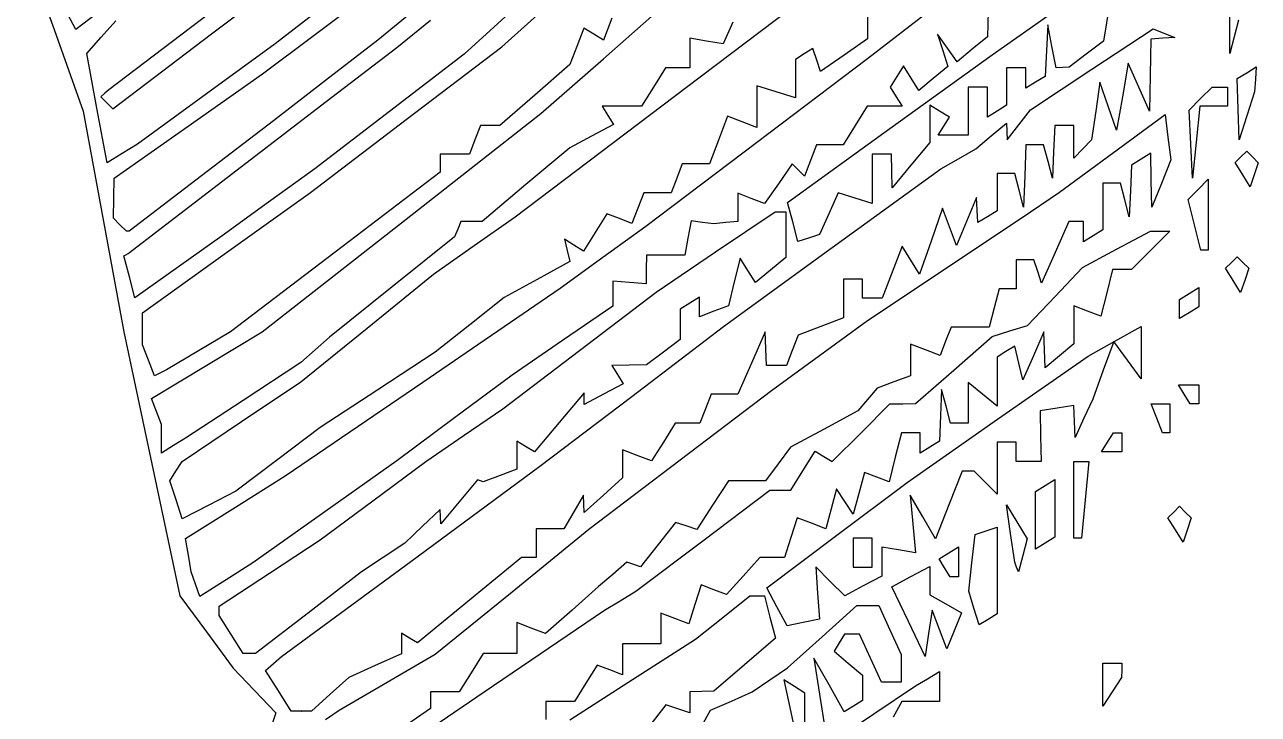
# Model space of a CAD drawing. Extents: x 137 to 489, y 18 to 824.
# Drawn here: x 340.3 to 443.1, y 343.9 to 401.4 of the extents above; entities that cross this region are included whole.
import ezdxf

# ---------------------------------------------------------------- set-up
doc = ezdxf.new("R2010")
doc.units = 0
doc.layers.add('Vrstva_1', color=7, linetype='CONTINUOUS')

msp = doc.modelspace()

# ---------------------------------------------------------------- linework, layer by layer
at = {"layer": 'Vrstva_1', "color": 7}
for p, q in [((340.349272, 407.804995), (342.792709, 401.004992)), ((395.485625, 396.216567), (409.757357, 407.019628)), ((355.927096, 400.649244), (364.160523, 406.885011)), ((360.158712, 397.307254), (372.469833, 406.560387)), ((349.985764, 405.118857), (344.614139, 401.012447)), ((367.396866, 404.613269), (361.219946, 399.813279)), ((373.758633, 403.402139), (369.758636, 400.123361)), ((381.60652, 403.178825), (376.960932, 398.944205)), ((380.09126, 399.567572), (383.841354, 402.939213)), ((388.557354, 398.578649), (393.757342, 403.142173)), ((430.723219, 403.080718), (430.230302, 400.043282)), ((344.614139, 401.012447), (343.720942, 402.68143)), ((355.665373, 402.298413), (347.360513, 395.983559)), ((389.251616, 401.960778), (388.568296, 400.113666)), ((410.557153, 398.596535), (416.026573, 402.804992)), ((410.557294, 402.213515), (410.557294, 401.228929)), ((420.613625, 402.511436), (420.557499, 400.409405)), ((420.957354, 398.887909), (426.086759, 402.503017)), ((440.742954, 399.013398), (440.759962, 402.213402)), ((342.792709, 401.004992), (345.236117, 394.205017)), ((346.732214, 400.376353), (347.938243, 401.739279)), ((371.357575, 399.499654), (374.157581, 401.800167)), ((386.941068, 401.118718), (386.347833, 399.600312)), ((387.754611, 400.615909), (386.941068, 401.118718)), ((399.340148, 401.613506), (398.543187, 399.813506)), ((410.557294, 401.228929), (410.557294, 400.244315)), ((425.575247, 401.413408), (425.466397, 399.260608)), ((425.921953, 399.613408), (425.575247, 401.413408)), ((429.261987, 397.69937), (434.366476, 401.077134)), ((434.366476, 401.077134), (435.261997, 400.70846)), ((441.472819, 401.794724), (441.108765, 400.404076)), ((345.526186, 399.013427), (346.732214, 400.376353)), ((347.693669, 394.413449), (355.927096, 400.649244)), ((361.219946, 399.813279), (355.489483, 395.637902)), ((369.758636, 400.123361), (365.415307, 396.768444)), ((388.568296, 400.113666), (387.754611, 400.615909)), ((397.150441, 400.048498), (395.757694, 400.28349)), ((395.757694, 400.28349), (395.757694, 399.048435)), ((398.543187, 399.813506), (397.150441, 400.048498)), ((410.557294, 400.244315), (408.607398, 398.878554)), ((417.221036, 399.464929), (416.406557, 400.613471)), ((416.406557, 400.613471), (416.834476, 399.271975)), ((420.557499, 400.409405), (419.296507, 399.362882)), ((430.230302, 400.043282), (428.793846, 398.953843)), ((434.157506, 400.213361), (434.106765, 397.21337)), ((435.157483, 400.276573), (434.157506, 400.213361)), ((436.15749, 400.339786), (435.157483, 400.276573)), ((435.261997, 400.70846), (436.15749, 400.339786)), ((441.107008, 400.404076), (440.742954, 399.013398)), ((441.108765, 400.404076), (441.107008, 400.404076)), ((346.368359, 394.45302), (345.526186, 399.013427)), ((368.417594, 397.256627), (371.357575, 399.499654)), ((376.960932, 398.944205), (370.741975, 394.178825)), ((372.123184, 393.49749), (380.09126, 399.567572)), ((386.347833, 399.600312), (385.754598, 398.081906)), ((395.757694, 399.048435), (395.757694, 397.81338)), ((405.288964, 398.971276), (404.557285, 398.519093)), ((406.020643, 399.423487), (405.288964, 398.971276)), ((406.339087, 398.468154), (406.020643, 399.423487)), ((408.607398, 398.878554), (406.657531, 397.512822)), ((412.432923, 392.748151), (420.957354, 398.887909)), ((416.834476, 399.271975), (417.262394, 397.93045)), ((418.035543, 398.316359), (417.221036, 399.464929)), ((419.296507, 399.362882), (418.035543, 398.316359)), ((425.466397, 399.260608), (425.357546, 397.107836)), ((426.26863, 397.813408), (425.921953, 399.613408)), ((428.793846, 398.953843), (427.357361, 397.864432)), ((385.754598, 398.081906), (382.849002, 395.548894)), ((383.357367, 394.015124), (388.557354, 398.578649)), ((393.742573, 397.81338), (392.743361, 396.213364)), ((394.750148, 397.81338), (393.742573, 397.81338)), ((395.757694, 397.81338), (394.750148, 397.81338)), ((401.323975, 391.604995), (410.557153, 398.596535)), ((404.557285, 398.519093), (404.557285, 396.912387)), ((406.657531, 397.512822), (406.339087, 398.468154)), ((413.557483, 397.984309), (413.010283, 397.098879)), ((414.196498, 396.950315), (413.557483, 397.984309)), ((417.262394, 397.93045), (416.048967, 396.923414)), ((422.957565, 397.813408), (422.157543, 397.813408)), ((422.157543, 397.813408), (422.157543, 396.260617)), ((423.757559, 397.813408), (422.957565, 397.813408)), ((423.757559, 396.966189), (423.757559, 397.813408)), ((426.812995, 397.83892), (426.26863, 397.813408)), ((427.357361, 397.864432), (426.812995, 397.83892)), ((432.28766, 398.213376), (431.802425, 395.41337)), ((433.171843, 396.213364), (432.28766, 398.213376)), ((442.157528, 397.413496), (442.957521, 397.907943)), ((442.957521, 397.907943), (442.877868, 396.860712)), ((353.97788, 392.960409), (360.158712, 397.307254)), ((365.415307, 396.768444), (361.071978, 393.413528)), ((365.477613, 395.0136), (368.417594, 397.256627)), ((404.557285, 396.912387), (404.557285, 395.305682)), ((413.010283, 397.098879), (412.463055, 396.213477)), ((414.83554, 395.91635), (414.196498, 396.950315)), ((416.048967, 396.923414), (414.83554, 395.91635)), ((423.757559, 396.11897), (423.757559, 396.966189)), ((424.157499, 394.321578), (429.261987, 397.69937)), ((425.357546, 397.107836), (424.557553, 396.613389)), ((434.106765, 397.21337), (434.056025, 394.21338)), ((441.357534, 396.919077), (442.157528, 397.413496)), ((441.437187, 394.36628), (441.357534, 396.919077)), ((442.877868, 396.860712), (442.798214, 395.813509)), ((347.027187, 395.698422), (346.693861, 395.413285)), ((347.360513, 395.983559), (347.027187, 395.698422)), ((381.213921, 385.413506), (395.485625, 396.216567)), ((392.743361, 396.213364), (391.744148, 394.613376)), ((402.957298, 395.813509), (401.35731, 396.321335)), ((401.35731, 396.321335), (401.35731, 394.581827)), ((404.557285, 395.305682), (402.957298, 395.813509)), ((412.463055, 396.213477), (412.957474, 395.413483)), ((419.757562, 396.213392), (418.95754, 396.213392)), ((418.95754, 396.213392), (418.95754, 394.213408)), ((420.557556, 396.213392), (419.757562, 396.213392)), ((420.557556, 394.966176), (420.557556, 396.213392)), ((422.157543, 396.260617), (422.157543, 394.707827)), ((424.557553, 396.613389), (423.757559, 396.11897)), ((429.931701, 396.613361), (429.583011, 394.21338)), ((430.624432, 394.613376), (429.931701, 396.613361)), ((434.056025, 394.21338), (433.171843, 396.213364)), ((438.317575, 395.253411), (439.277584, 396.21342)), ((439.277584, 396.21342), (439.917591, 396.21342)), ((439.917591, 396.21342), (440.557569, 396.21342)), ((440.557569, 396.21342), (440.557569, 395.413427)), ((442.798214, 395.813509), (442.157357, 393.813496)), ((346.693861, 395.413285), (347.193751, 394.913367)), ((347.193751, 394.913367), (347.693669, 394.413449)), ((355.489483, 395.637902), (349.758992, 391.462526)), ((357.217597, 388.683099), (365.477613, 395.0136)), ((382.849002, 395.548894), (379.943376, 393.015912)), ((412.957474, 395.413483), (413.451921, 394.61349)), ((416.570598, 394.205329), (415.757565, 394.707827)), ((415.757565, 394.707827), (415.757565, 393.149254)), ((420.557556, 393.718989), (420.557556, 394.966176)), ((422.157543, 394.707827), (421.35755, 394.213408)), ((431.802425, 395.41337), (431.317191, 392.613364)), ((437.357594, 394.29343), (438.317575, 395.253411)), ((440.557569, 395.413427), (440.557569, 394.613433)), ((345.236117, 394.205017), (346.926699, 385.005005)), ((347.210532, 389.892614), (346.368359, 394.45302)), ((370.741975, 394.178825), (364.523017, 389.413446)), ((371.750343, 384.914324), (383.357367, 394.015124)), ((390.10371, 394.613376), (388.463272, 394.613376)), ((388.463272, 394.613376), (388.932888, 393.853493)), ((388.932888, 393.853493), (389.402532, 393.093638)), ((391.744148, 394.613376), (390.10371, 394.613376)), ((398.906079, 393.782939), (398.151496, 391.798233)), ((400.131694, 393.312643), (398.906079, 393.782939)), ((401.35731, 394.581827), (401.35731, 392.842318)), ((410.542356, 394.61349), (409.543143, 393.013474)), ((411.997124, 394.61349), (410.542356, 394.61349)), ((413.451921, 394.61349), (411.997124, 394.61349)), ((417.38366, 393.702832), (416.570598, 394.205329)), ((416.923398, 392.958113), (417.38366, 393.702832)), ((418.95754, 394.213408), (418.95754, 392.213395)), ((421.35755, 394.213408), (420.557556, 393.718989)), ((423.18292, 393.067531), (424.157499, 394.321578)), ((429.583011, 394.21338), (429.234321, 391.81337)), ((431.317191, 392.613364), (430.624432, 394.613376)), ((430.957361, 390.687732), (435.357354, 393.917698)), ((435.357354, 393.917698), (435.594047, 392.034784)), ((437.491956, 391.453427), (437.357594, 394.29343)), ((438.254164, 394.613433), (437.940142, 391.613414)), ((439.40588, 394.613433), (438.254164, 394.613433)), ((440.557569, 394.613433), (439.40588, 394.613433)), ((441.516841, 391.813512), (441.437187, 394.36628)), ((442.157357, 393.813496), (441.516841, 391.813512)), ((347.79702, 388.613537), (353.97788, 392.960409)), ((361.071978, 393.413528), (355.068794, 388.81355)), ((364.15508, 387.427408), (372.123184, 393.49749)), ((378.325786, 393.015912), (377.865298, 391.815921)), ((379.134595, 393.015912), (378.325786, 393.015912)), ((379.943376, 393.015912), (379.134595, 393.015912)), ((389.402532, 393.093638), (387.58011, 392.124387)), ((401.35731, 392.842318), (400.131694, 393.312643)), ((403.908491, 386.608394), (412.432923, 392.748151)), ((409.543143, 393.013474), (408.543931, 391.413487)), ((415.757565, 393.149254), (415.757565, 391.590652)), ((416.463137, 392.213395), (416.923398, 392.958113)), ((420.872032, 392.142671), (422.157345, 393.209405)), ((422.157345, 393.209405), (422.182857, 392.51143)), ((422.208369, 391.813483), (423.18292, 393.067531)), ((426.157455, 393.013361), (426.064762, 390.813364)), ((426.957449, 393.013361), (426.157455, 393.013361)), ((427.757443, 393.013361), (426.957449, 393.013361)), ((427.757443, 391.653354), (427.757443, 393.013361)), ((377.865298, 391.815921), (377.404809, 390.615931)), ((387.58011, 392.124387), (385.757717, 391.155165)), ((392.090769, 384.613483), (401.323975, 391.604995)), ((398.151496, 391.798233), (397.396885, 389.813499)), ((415.757565, 391.590652), (414.184167, 389.702013)), ((417.710324, 392.213395), (416.463137, 392.213395)), ((418.95754, 392.213395), (417.710324, 392.213395)), ((419.586718, 391.075937), (420.872032, 392.142671)), ((422.182857, 392.51143), (422.208369, 391.813483)), ((427.757443, 390.293376), (427.757443, 391.653354)), ((429.234321, 391.81337), (428.495896, 391.053373)), ((435.594047, 392.034784), (435.83074, 390.151871)), ((437.940142, 391.613414), (437.626318, 388.613424)), ((348.48394, 390.677641), (347.210532, 389.892614)), ((349.758992, 391.462526), (348.48394, 390.677641)), ((376.179704, 390.615931), (374.954598, 390.615931)), ((374.954598, 390.615931), (374.954598, 389.865487)), ((377.404809, 390.615931), (376.179704, 390.615931)), ((385.757717, 391.155165), (382.106211, 388.084252)), ((406.328683, 391.413487), (405.824258, 390.098976)), ((407.436293, 391.413487), (406.328683, 391.413487)), ((408.543931, 391.413487), (407.436293, 391.413487)), ((411.759751, 390.613408), (410.959757, 390.613408)), ((410.959757, 390.613408), (410.959757, 388.55948)), ((412.559773, 390.613408), (411.759751, 390.613408)), ((412.585285, 389.213405), (412.559773, 390.613408)), ((418.136003, 390.244706), (419.586718, 391.075937)), ((423.757672, 391.413373), (423.66498, 388.81338)), ((424.499017, 391.413373), (423.757672, 391.413373)), ((425.240362, 391.413373), (424.499017, 391.413373)), ((425.606202, 390.01337), (425.240362, 391.413373)), ((426.064762, 390.813364), (425.972069, 388.613367)), ((426.557367, 387.457795), (430.957361, 390.687732)), ((428.495896, 391.053373), (427.757443, 390.293376)), ((434.157052, 390.707915), (433.357058, 390.213468)), ((434.207792, 388.460693), (434.157052, 390.707915)), ((437.626318, 388.613424), (437.491956, 391.453427)), ((441.677254, 390.399987), (442.157357, 390.880091)), ((442.157357, 390.880091), (442.640693, 390.396756)), ((374.954598, 389.865487), (374.954598, 389.115071)), ((395.128488, 389.813499), (394.668, 388.613509)), ((396.262687, 389.813499), (395.128488, 389.813499)), ((397.396885, 389.813499), (396.262687, 389.813499)), ((404.301005, 389.803294), (403.146227, 388.154636)), ((404.810419, 389.29388), (404.301005, 389.803294)), ((405.824258, 390.098976), (405.319833, 388.784466)), ((414.184167, 389.702013), (412.610797, 387.813402)), ((416.685288, 389.413474), (418.136003, 390.244706)), ((425.972069, 388.613367), (425.606202, 390.01337)), ((432.557036, 389.719049), (432.464343, 387.566277)), ((433.357058, 390.213468), (432.557036, 389.719049)), ((435.83074, 390.151871), (435.044636, 388.182671)), ((441.19715, 389.919883), (441.677254, 390.399987)), ((441.82372, 388.906044), (441.19715, 389.919883)), ((442.640693, 390.396756), (443.124028, 389.91342)), ((443.124028, 389.91342), (442.787159, 388.902813)), ((347.777178, 386.946879), (347.79702, 388.613537)), ((348.957581, 382.352627), (357.217597, 388.683099)), ((355.068794, 388.81355), (349.065638, 384.213543)), ((364.523017, 389.413446), (360.666624, 386.613439)), ((374.954598, 389.115071), (366.22885, 382.465502)), ((394.668, 388.613509), (394.207512, 387.413518)), ((405.319833, 388.784466), (404.810419, 389.29388)), ((407.62131, 382.833156), (416.685288, 389.413474)), ((410.959757, 388.55948), (410.959757, 386.505581)), ((412.610797, 387.813402), (412.585285, 389.213405)), ((422.099235, 389.013364), (421.35789, 389.013364)), ((421.35789, 389.013364), (421.35789, 387.460573)), ((422.84058, 389.013364), (422.099235, 389.013364)), ((423.206447, 387.613361), (422.84058, 389.013364)), ((423.66498, 388.81338), (423.572287, 386.213357)), ((438.113055, 387.689159), (438.957354, 388.533458)), ((438.957354, 388.533458), (438.957354, 385.573465)), ((442.45029, 387.892233), (441.82372, 388.906044)), ((442.787159, 388.902813), (442.45029, 387.892233)), ((382.106211, 388.084252), (378.454734, 385.013367)), ((403.146227, 388.154636), (401.991477, 386.506006)), ((423.572287, 386.213357), (423.206447, 387.613361)), ((430.898598, 388.213483), (430.157254, 388.213483)), ((430.157254, 388.213483), (430.157254, 386.260696)), ((431.639915, 388.213483), (430.898598, 388.213483)), ((432.005783, 386.81348), (431.639915, 388.213483)), ((432.464343, 387.566277), (432.37165, 385.413477)), ((434.258532, 386.213471), (434.207792, 388.460693)), ((435.044636, 388.182671), (434.258532, 386.213471)), ((437.268784, 386.844888), (438.113055, 387.689159)), ((347.757335, 385.280192), (347.777178, 386.946879)), ((360.666624, 386.613439), (356.810202, 383.813461)), ((357.159033, 382.420517), (364.15508, 387.427408)), ((391.928485, 387.413518), (391.436135, 386.130501)), ((393.067984, 387.413518), (391.928485, 387.413518)), ((394.207512, 387.413518), (393.067984, 387.413518)), ((400.874485, 386.934633), (399.757493, 387.36326)), ((399.757493, 387.36326), (399.757493, 386.188384)), ((401.991477, 386.506006), (400.874485, 386.934633)), ((404.334765, 384.978246), (403.908491, 386.608394)), ((408.134409, 387.402321), (407.347087, 385.659609)), ((409.547083, 386.953937), (408.134409, 387.402321)), ((410.959757, 386.505581), (409.547083, 386.953937)), ((419.656422, 387.01338), (418.823121, 385.013367)), ((419.707162, 385.966148), (419.656422, 387.01338)), ((421.35789, 387.460573), (421.35789, 385.907783)), ((423.357364, 385.302132), (426.557367, 387.457795)), ((432.37165, 385.413477), (432.005783, 386.81348)), ((437.799798, 384.729165), (437.268784, 386.844888)), ((377.809228, 383.013496), (381.213921, 385.413506)), ((388.842463, 385.653855), (387.873723, 384.102652)), ((389.893153, 385.250683), (388.842463, 385.653855)), ((391.436135, 386.130501), (390.943814, 384.847512)), ((397.913471, 382.471569), (402.869565, 385.813474)), ((399.757493, 386.188384), (399.757493, 385.01348)), ((402.869565, 385.813474), (403.313471, 385.813474)), ((403.313471, 385.813474), (403.757348, 385.813474)), ((403.757348, 385.813474), (403.757348, 383.911427)), ((407.347087, 385.659609), (406.559764, 383.916898)), ((416.825291, 386.131578), (415.862986, 383.372476)), ((417.407556, 384.572466), (416.825291, 386.131578)), ((419.757902, 384.918945), (419.707162, 385.966148)), ((420.557896, 385.413364), (419.757902, 384.918945)), ((421.35789, 385.907783), (420.557896, 385.413364)), ((430.157254, 386.260696), (430.157254, 384.307909)), ((438.957354, 385.573465), (438.957354, 382.613443)), ((346.926699, 385.005005), (348.617282, 375.804992)), ((348.290674, 384.746882), (347.757335, 385.280192)), ((348.823984, 384.213543), (348.290674, 384.746882)), ((360.143348, 375.813496), (371.750343, 384.914324)), ((376.424306, 384.380646), (376.157565, 383.747953)), ((376.691046, 385.013367), (376.424306, 384.380646)), ((377.572876, 385.013367), (376.691046, 385.013367)), ((378.454734, 385.013367), (377.572876, 385.013367)), ((388.523962, 382.02857), (392.090769, 384.613483)), ((390.943814, 384.847512), (389.893153, 385.250683)), ((395.882787, 385.054866), (395.609528, 383.635616)), ((396.82012, 384.939496), (395.882787, 385.054866)), ((397.75748, 384.824126), (396.82012, 384.939496)), ((398.757487, 384.918803), (397.75748, 384.824126)), ((399.757493, 385.01348), (398.757487, 384.918803)), ((404.761068, 383.348126), (404.334765, 384.978246)), ((417.98982, 383.013354), (417.407556, 384.572466)), ((418.823121, 385.013367), (417.98982, 383.013354)), ((420.157361, 383.146469), (423.357364, 385.302132)), ((427.347808, 385.01348), (426.209641, 382.442145)), ((427.952523, 385.01348), (427.347808, 385.01348)), ((428.557238, 385.01348), (427.952523, 385.01348)), ((428.557238, 384.166261), (428.557238, 385.01348)), ((438.330813, 382.613443), (437.799798, 384.729165)), ((348.944173, 384.213543), (348.823984, 384.213543)), ((348.945449, 384.213543), (348.944173, 384.213543)), ((349.065638, 384.213543), (348.945449, 384.213543)), ((356.810202, 383.813461), (353.173153, 381.235294)), ((376.157565, 383.747953), (370.95755, 379.567417)), ((386.11131, 383.041928), (385.317666, 383.532435)), ((385.317666, 383.532435), (385.537351, 382.602728)), ((387.873723, 384.102652), (386.904983, 382.55142)), ((395.609528, 383.635616), (395.336268, 382.216394)), ((403.757348, 383.911427), (403.757348, 382.00938)), ((405.659225, 383.632583), (404.761068, 383.348126)), ((406.559764, 383.916898), (405.659225, 383.632583)), ((415.862986, 383.372476), (414.90068, 380.613373)), ((428.557238, 383.319043), (428.557238, 384.166261)), ((429.35726, 383.81349), (428.557238, 383.319043)), ((430.157254, 384.307909), (429.35726, 383.81349)), ((431.319572, 382.693181), (434.151553, 384.21102)), ((434.151553, 384.21102), (434.954466, 384.21102)), ((435.757351, 384.21102), (434.157364, 382.611033)), ((434.954466, 384.21102), (435.757351, 384.21102)), ((348.789203, 382.248028), (348.957581, 382.352627)), ((350.163014, 377.413597), (357.159033, 382.420517)), ((366.22885, 382.465502), (357.503074, 375.815906)), ((374.404564, 380.613515), (377.809228, 383.013496)), ((385.537351, 382.602728), (385.757036, 381.67302)), ((386.904983, 382.55142), (386.11131, 383.041928)), ((392.957348, 379.129635), (397.913471, 382.471569)), ((398.557361, 376.252809), (407.62131, 382.833156)), ((413.44971, 382.959156), (412.623581, 380.786258)), ((414.175181, 381.786265), (413.44971, 382.959156)), ((415.357342, 379.953524), (420.157361, 383.146469)), ((426.209641, 382.442145), (425.071474, 379.870838)), ((428.487591, 381.175313), (431.319572, 382.693181)), ((434.157364, 382.611033), (432.557348, 381.011017)), ((438.644069, 382.613443), (438.330813, 382.613443)), ((438.957354, 382.613443), (438.644069, 382.613443)), ((348.620825, 382.143713), (348.789203, 382.248028)), ((349.076693, 380.400491), (348.620825, 382.143713)), ((385.757036, 381.67302), (383.032375, 380.17698)), ((384.957156, 379.443685), (388.523962, 382.02857)), ((392.161776, 382.213191), (392.139099, 381.013172)), ((393.749008, 382.214778), (392.161776, 382.213191)), ((395.336268, 382.216394), (393.749008, 382.214778)), ((399.968957, 381.965499), (399.47006, 379.977732)), ((400.602189, 380.940945), (399.968957, 381.965499)), ((403.757348, 382.00938), (402.496384, 380.962885)), ((414.90068, 380.613373), (414.175181, 381.786265)), ((423.690576, 381.813477), (422.957254, 381.813477)), ((422.957254, 381.813477), (422.957254, 380.613487)), ((424.423899, 381.813477), (423.690576, 381.813477)), ((424.747672, 380.842157), (424.423899, 381.813477)), ((440.397128, 381.120038), (440.877232, 381.600142)), ((440.877232, 381.600142), (441.357364, 382.080246)), ((441.357364, 382.080246), (441.840699, 381.596939)), ((441.840699, 381.596939), (442.324006, 381.113603)), ((349.532561, 378.657269), (349.076693, 380.400491)), ((353.169609, 381.235436), (349.532561, 378.657269)), ((353.173153, 381.235294), (353.169609, 381.235436)), ((368.880945, 376.135824), (374.404564, 380.613515)), ((392.139099, 381.013172), (392.116422, 379.813181)), ((401.23542, 379.916362), (400.602189, 380.940945)), ((402.496384, 380.962885), (401.23542, 379.916362)), ((412.623581, 380.786258), (411.797452, 378.613361)), ((422.957254, 380.613487), (422.957254, 379.413468)), ((425.071474, 379.870838), (424.747672, 380.842157)), ((426.186425, 378.767395), (428.487591, 381.175313)), ((430.987833, 381.011017), (430.499225, 379.064268)), ((431.772605, 381.011017), (430.987833, 381.011017)), ((432.557348, 381.011017), (431.772605, 381.011017)), ((441.023726, 380.106227), (440.397128, 381.120038)), ((442.324006, 381.113603), (441.987165, 380.102995)), ((370.95755, 379.567417), (365.757562, 375.38691)), ((373.509411, 371.628595), (384.957156, 379.443685)), ((383.032375, 380.17698), (380.307713, 378.680939)), ((390.735723, 379.924299), (389.354995, 380.035417)), ((389.354995, 380.035417), (389.354995, 379.002076)), ((392.116422, 379.813181), (390.735723, 379.924299)), ((399.47006, 379.977732), (398.971162, 377.989965)), ((409.357843, 380.213376), (408.557849, 380.213376)), ((408.557849, 380.213376), (408.557849, 378.593575)), ((410.157836, 380.213376), (409.357843, 380.213376)), ((410.157836, 379.413354), (410.157836, 380.213376)), ((410.157836, 378.613361), (410.157836, 379.413354)), ((410.557351, 376.76058), (415.357342, 379.953524)), ((421.543843, 379.413468), (421.125449, 377.81348)), ((422.250548, 379.413468), (421.543843, 379.413468)), ((422.957254, 379.413468), (422.250548, 379.413468)), ((437.357367, 379.013499), (438.157361, 379.507946)), ((438.157361, 379.507946), (438.157361, 378.707924)), ((441.650296, 379.092387), (441.023726, 380.106227)), ((441.987165, 380.102995), (441.650296, 379.092387)), ((380.307713, 378.680939), (377.432391, 376.398227)), ((386.566753, 374.271562), (392.957348, 379.129635)), ((389.354995, 379.002076), (389.354995, 377.968762)), ((395.757354, 378.213477), (394.957361, 377.719058)), ((396.557348, 378.707896), (395.757354, 378.213477)), ((396.557348, 377.885792), (396.557348, 378.707896)), ((408.557849, 378.593575), (408.557849, 376.973773)), ((410.977644, 378.613361), (410.157836, 378.613361)), ((411.797452, 378.613361), (410.977644, 378.613361)), ((423.885288, 376.359449), (426.186425, 378.767395)), ((430.499225, 379.064268), (430.010646, 377.117546)), ((436.557345, 378.51908), (437.357367, 379.013499)), ((436.557345, 377.719087), (436.557345, 378.51908)), ((438.157361, 378.707924), (438.157361, 377.907931)), ((350.16018, 376.079017), (350.163014, 377.413597)), ((389.354995, 377.968762), (385.155014, 375.087033)), ((394.957361, 377.719058), (394.957361, 376.454466)), ((396.557348, 377.063688), (396.557348, 377.885792)), ((397.764255, 377.526841), (396.557348, 377.063688)), ((398.971162, 377.989965), (397.764255, 377.526841)), ((421.125449, 377.81348), (420.707027, 376.213493)), ((428.883987, 377.549887), (427.757357, 377.982198)), ((427.757357, 377.982198), (427.757357, 376.39457)), ((430.010646, 377.117546), (428.883987, 377.549887)), ((436.557345, 376.919093), (436.557345, 377.719087)), ((437.357367, 377.413512), (436.557345, 376.919093)), ((438.157361, 377.907931), (437.357367, 377.413512)), ((377.432391, 376.398227), (374.557039, 374.115543)), ((390.91765, 370.43314), (398.557361, 376.252809)), ((394.957361, 376.454466), (394.957361, 375.189874)), ((406.666942, 376.25485), (404.776063, 375.535928)), ((406.557354, 373.845685), (410.557351, 376.76058)), ((408.557849, 376.973773), (406.666942, 376.25485)), ((417.528425, 376.213493), (417.073124, 375.026967)), ((419.117726, 376.213493), (417.528425, 376.213493)), ((420.707027, 376.213493), (419.117726, 376.213493)), ((422.421307, 375.894028), (423.885288, 376.359449)), ((427.757357, 376.39457), (427.757357, 374.806942)), ((431.157345, 375.028186), (433.357342, 376.254425)), ((433.357342, 376.254425), (433.357342, 374.080989)), ((348.617282, 375.804992), (350.948409, 364.80651)), ((350.157345, 374.744438), (350.16018, 376.079017)), ((357.503074, 375.815906), (354.828841, 374.235335)), ((355.533534, 373.034296), (360.143348, 375.813496)), ((363.357354, 371.658161), (368.880945, 376.135824)), ((365.757562, 375.38691), (364.557572, 374.323096)), ((394.957361, 375.189874), (393.557357, 374.127109)), ((402.027449, 375.813354), (400.890416, 373.213361)), ((402.092646, 374.41338), (402.027449, 375.813354)), ((404.776063, 375.535928), (404.292076, 374.274652)), ((417.757351, 372.63515), (420.957354, 375.428608)), ((420.957354, 375.428608), (422.421307, 375.894028)), ((425.255868, 375.81103), (424.384696, 373.811017)), ((425.306608, 374.313061), (425.255868, 375.81103)), ((350.655931, 373.445206), (350.157345, 374.744438)), ((354.828841, 374.235335), (352.154608, 372.654765)), ((364.557572, 374.323096), (363.357553, 373.259282)), ((374.557039, 374.115543), (369.757049, 370.979036)), ((380.176157, 369.41349), (386.566753, 374.271562)), ((385.155014, 375.087033), (380.955005, 372.205304)), ((393.557357, 374.127109), (392.157354, 373.064372)), ((402.157843, 373.013376), (402.092646, 374.41338)), ((404.292076, 374.274652), (403.80806, 373.013376)), ((415.387531, 374.312551), (414.157238, 374.784661)), ((414.157238, 374.784661), (414.157238, 373.47395)), ((416.617824, 373.840469), (415.387531, 374.312551)), ((417.073124, 375.026967), (416.617824, 373.840469)), ((422.09674, 374.173597), (421.357266, 373.716595)), ((422.836186, 374.630627), (422.09674, 374.173597)), ((423.174869, 373.220816), (422.836186, 374.630627)), ((425.357348, 372.815121), (425.306608, 374.313061)), ((427.757357, 374.806942), (426.557367, 373.811017)), ((428.957348, 373.801946), (431.157345, 375.028186)), ((431.076869, 375.013332), (430.204479, 372.613351)), ((432.217106, 373.460428), (431.076869, 375.013332)), ((351.154488, 372.145975), (350.655931, 373.445206)), ((363.357553, 373.259282), (358.557562, 370.106957)), ((400.890416, 373.213361), (399.753383, 370.613367)), ((402.557357, 370.930762), (406.557354, 373.845685)), ((414.157238, 373.47395), (414.157238, 372.163266)), ((421.357266, 373.716595), (421.357266, 371.665871)), ((421.407099, 368.539427), (428.957348, 373.801946)), ((423.513553, 371.811033), (423.174869, 373.220816)), ((424.384696, 373.811017), (423.513553, 371.811033)), ((426.557367, 373.811017), (425.357348, 372.815121)), ((433.357342, 371.907524), (432.217106, 373.460428)), ((433.357342, 374.080989), (433.357342, 371.907524)), ((350.92372, 370.255068), (355.533534, 373.034296)), ((351.655937, 372.399109), (351.154488, 372.145975)), ((352.154608, 372.654765), (351.655937, 372.399109)), ((380.955005, 372.205304), (376.155014, 368.639235)), ((390.710126, 373.03886), (389.262926, 373.013348)), ((389.262926, 373.013348), (389.732542, 372.253493)), ((389.732542, 372.253493), (390.202186, 371.493638)), ((392.157354, 373.064372), (390.710126, 373.03886)), ((402.982951, 373.013376), (402.157843, 373.013376)), ((403.80806, 373.013376), (402.982951, 373.013376)), ((414.157238, 372.163266), (412.757235, 371.63795)), ((414.557348, 369.84172), (417.757351, 372.63515)), ((430.204479, 372.613351), (429.33206, 370.213342)), ((358.406986, 368.339726), (363.357354, 371.658161)), ((362.061638, 363.813477), (373.509411, 371.628595)), ((390.202186, 371.493638), (388.579776, 370.625329)), ((411.35726, 371.112633), (410.557238, 370.169518)), ((412.757235, 371.63795), (411.35726, 371.112633)), ((420.157276, 370.611014), (418.957285, 371.606939)), ((418.957285, 371.606939), (418.957285, 369.908986)), ((421.357266, 371.665871), (421.357266, 369.615118)), ((436.957342, 370.613509), (436.462923, 371.413502)), ((436.462923, 371.413502), (437.310142, 371.413502)), ((437.310142, 371.413502), (438.157361, 371.413502)), ((438.157361, 371.413502), (438.157361, 370.613509)), ((351.340554, 369.16886), (350.92372, 370.255068)), ((358.557562, 370.106957), (353.757572, 366.954605)), ((369.757049, 370.979036), (364.957058, 367.842557)), ((383.277969, 364.613471), (390.91765, 370.43314)), ((386.957367, 370.736107), (384.884447, 368.272573)), ((386.957367, 370.246592), (386.957367, 370.736107)), ((388.579776, 370.625329), (386.957367, 369.757049)), ((386.957367, 369.757049), (386.957367, 370.246592)), ((394.957361, 365.14868), (402.557357, 370.930762)), ((397.52915, 370.613367), (397.068661, 369.413376)), ((398.641266, 370.613367), (397.52915, 370.613367)), ((399.753383, 370.613367), (398.641266, 370.613367)), ((410.557238, 370.169518), (409.757244, 369.226375)), ((416.742888, 371.011039), (416.650195, 368.858239)), ((417.108728, 369.611036), (416.742888, 371.011039)), ((421.357266, 369.615118), (420.157276, 370.611014)), ((429.33206, 370.213342), (428.59885, 368.613326)), ((437.451789, 369.813515), (436.957342, 370.613509)), ((438.157361, 370.613509), (438.157361, 369.813515)), ((351.757361, 368.082652), (351.340554, 369.16886)), ((376.966743, 367.216724), (380.176157, 369.41349)), ((397.068661, 369.413376), (396.608202, 368.213357)), ((409.757244, 369.226375), (406.957238, 367.719931)), ((410.028605, 367.407723), (412.434283, 369.813373)), ((412.434283, 369.813373), (413.49583, 369.827546)), ((413.49583, 369.827546), (414.557348, 369.84172)), ((417.474595, 368.211033), (417.108728, 369.611036)), ((418.957285, 369.908986), (418.957285, 368.211033)), ((426.357354, 369.455754), (424.957351, 369.239754)), ((424.957351, 369.239754), (424.988816, 367.126469)), ((427.757357, 369.671754), (426.357354, 369.455754)), ((427.811499, 368.342561), (427.757357, 369.671754)), ((434.668054, 368.613496), (434.207565, 369.813515)), ((434.207565, 369.813515), (434.982472, 369.813515)), ((434.982472, 369.813515), (435.757351, 369.813515)), ((435.757351, 369.813515), (435.757351, 368.613496)), ((437.804561, 369.813515), (437.451789, 369.813515)), ((438.157361, 369.813515), (437.804561, 369.813515)), ((351.757361, 366.90086), (351.757361, 368.082652)), ((353.456589, 365.021263), (358.406986, 368.339726)), ((376.155014, 368.639235), (371.354995, 365.073194)), ((384.884447, 368.272573), (382.811528, 365.809039)), ((394.54285, 368.213357), (393.557584, 366.635707)), ((395.575512, 368.213357), (394.54285, 368.213357)), ((396.608202, 368.213357), (395.575512, 368.213357)), ((413.85685, 363.276935), (421.407099, 368.539427)), ((416.650195, 368.858239), (416.557502, 366.705439)), ((418.21594, 368.211033), (417.474595, 368.211033)), ((418.957285, 368.211033), (418.21594, 368.211033)), ((427.865641, 367.013339), (427.811499, 368.342561)), ((428.59885, 368.613326), (427.865641, 367.013339)), ((435.128542, 367.413506), (434.668054, 368.613496)), ((435.757351, 368.613496), (435.757351, 367.413506)), ((353.757572, 366.954605), (352.757565, 366.336765)), ((364.957058, 367.842557), (361.450517, 365.193468)), ((373.757357, 365.019987), (376.966743, 367.216724)), ((406.957238, 367.719931), (404.15726, 366.213487)), ((407.622926, 365.002044), (410.028605, 367.407723)), ((413.387972, 367.411039), (412.87405, 365.36332)), ((414.172743, 367.411039), (413.387972, 367.411039)), ((414.957515, 367.411039), (414.172743, 367.411039)), ((414.957515, 366.56382), (414.957515, 367.411039)), ((424.988816, 367.126469), (425.02028, 365.013184)), ((430.557364, 366.613512), (431.051783, 367.413506)), ((431.051783, 367.413506), (431.404583, 367.413506)), ((431.404583, 367.413506), (431.757354, 367.413506)), ((431.757354, 367.413506), (431.757354, 366.613512)), ((435.442961, 367.413506), (435.128542, 367.413506)), ((435.757351, 367.413506), (435.442961, 367.413506)), ((351.757361, 365.719096), (351.757361, 366.90086)), ((352.757367, 366.336907), (351.757361, 365.719096)), ((352.757565, 366.336765), (352.757367, 366.336907)), ((382.084441, 366.258416), (381.357354, 366.707764)), ((381.357354, 366.707764), (381.357354, 365.546154)), ((382.811528, 365.809039), (382.084441, 366.258416)), ((391.365156, 365.521323), (390.157965, 365.984561)), ((390.157965, 365.984561), (390.157965, 364.822951)), ((393.557584, 366.635707), (392.572346, 365.058085)), ((404.15726, 366.213487), (403.111899, 364.813483)), ((414.957515, 365.716602), (414.957515, 366.56382)), ((415.757509, 366.21102), (414.957515, 365.716602)), ((416.557502, 366.705439), (415.757509, 366.21102)), ((422.157203, 366.6132), (421.357209, 366.6132)), ((421.357209, 366.6132), (421.357209, 364.4532)), ((422.957197, 366.6132), (422.157203, 366.6132)), ((422.957197, 365.813206), (422.957197, 366.6132)), ((430.062945, 365.813518), (430.557364, 366.613512)), ((431.757354, 366.613512), (431.757354, 365.813518)), ((352.955339, 364.210243), (353.456589, 365.021263)), ((361.450517, 365.193468), (357.943975, 362.544406)), ((371.354995, 365.073194), (365.355014, 360.816832)), ((369.357364, 361.747672), (373.757357, 365.019987)), ((381.357354, 365.546154), (381.357354, 364.384545)), ((387.357364, 359.366598), (394.957361, 365.14868)), ((392.572346, 365.058085), (391.365156, 365.521323)), ((405.191083, 364.244428), (406.209685, 365.875483)), ((406.209685, 365.875483), (406.916306, 365.43875)), ((406.916306, 365.43875), (407.622926, 365.002044)), ((412.87405, 365.36332), (412.360101, 363.3156)), ((422.957197, 365.013184), (422.957197, 365.813206)), ((423.988753, 365.013184), (422.957197, 365.013184)), ((425.02028, 365.013184), (423.988753, 365.013184)), ((427.757357, 361.813521), (427.757357, 365.013496)), ((427.757357, 365.013496), (428.378485, 365.013496)), ((428.378485, 365.013496), (428.999641, 365.013496)), ((428.999641, 365.013496), (428.694463, 361.813521)), ((430.910135, 365.813518), (430.062945, 365.813518)), ((431.757354, 365.813518), (430.910135, 365.813518)), ((350.948409, 364.80651), (353.279565, 353.808028)), ((352.454088, 363.399194), (352.955339, 364.210243)), ((372.517654, 356.686441), (383.277969, 364.613471)), ((379.957351, 363.847294), (378.557348, 363.310072)), ((381.357354, 364.384545), (379.957351, 363.847294)), ((390.157965, 364.822951), (390.157965, 363.661342)), ((403.111899, 364.813483), (402.06651, 363.41348)), ((404.172482, 362.613373), (405.191083, 364.244428)), ((410.315159, 364.100315), (409.836359, 362.355676)), ((411.337616, 363.707943), (410.315159, 364.100315)), ((418.455836, 364.213191), (417.34766, 361.388891)), ((418.946513, 364.213191), (418.455836, 364.213191)), ((419.437219, 364.213191), (418.946513, 364.213191)), ((420.3972, 363.253209), (419.437219, 364.213191)), ((421.357209, 364.4532), (421.357209, 362.2932)), ((352.957635, 361.812643), (352.454088, 363.399194)), ((357.909392, 361.209543), (362.061638, 363.813477)), ((378.070923, 363.483553), (376.540894, 361.648432)), ((378.314135, 363.396813), (378.070923, 363.483553)), ((378.557348, 363.310072), (378.314135, 363.396813)), ((390.157965, 363.661342), (388.557978, 362.213376)), ((398.994123, 363.41348), (397.664334, 361.383931)), ((400.530331, 363.41348), (398.994123, 363.41348)), ((402.06651, 363.41348), (400.530331, 363.41348)), ((408.01405, 358.879521), (413.85685, 363.276935)), ((412.360101, 363.3156), (411.337616, 363.707943)), ((421.357209, 362.2932), (420.3972, 363.253209)), ((424.557354, 362.519093), (425.357348, 363.013512)), ((425.357348, 363.013512), (426.157342, 363.507931)), ((426.157342, 363.507931), (426.157342, 361.107921)), ((353.461181, 360.22612), (352.957635, 361.812643)), ((357.943975, 362.544406), (355.702734, 361.385263)), ((386.906967, 362.213376), (386.091524, 360.813373)), ((386.932479, 361.48938), (386.906967, 362.213376)), ((388.557978, 362.213376), (386.957991, 360.765383)), ((396.847871, 358.413392), (402.434079, 362.613373)), ((402.434079, 362.613373), (403.303294, 362.613373)), ((403.303294, 362.613373), (404.172482, 362.613373)), ((407.979496, 362.74629), (407.542535, 361.075351)), ((408.668513, 361.678649), (407.979496, 362.74629)), ((409.836359, 362.355676), (409.357531, 360.611036)), ((415.180375, 360.388913), (414.121238, 362.213206)), ((414.121238, 362.213206), (414.339222, 359.813197)), ((424.557354, 360.119083), (424.557354, 362.519093)), ((427.757357, 358.613518), (427.757357, 361.813521)), ((428.694463, 361.813521), (428.389285, 358.613518)), ((355.702734, 361.385263), (353.461181, 360.22612)), ((353.757146, 358.605609), (357.909392, 361.209543)), ((365.355014, 360.816832), (359.355005, 356.560498)), ((364.95737, 358.475386), (369.357364, 361.747672)), ((374.959814, 361.013329), (373.49178, 359.613326)), ((374.985326, 360.413348), (374.959814, 361.013329)), ((376.540894, 361.648432), (375.010838, 359.813339)), ((386.091524, 360.813373), (385.27611, 359.41337)), ((386.957991, 360.765383), (386.932479, 361.48938)), ((397.664334, 361.383931), (396.334517, 359.354381)), ((407.542535, 361.075351), (407.105575, 359.404413)), ((409.357531, 360.611036), (408.668513, 361.678649)), ((417.34766, 361.388891), (416.239512, 358.564592)), ((422.48588, 359.013515), (422.145751, 361.413496)), ((422.145751, 361.413496), (423.005499, 359.988378)), ((426.157342, 361.107921), (426.157342, 358.70794)), ((435.597137, 360.319946), (436.077241, 360.800079)), ((436.077241, 360.800079), (436.557345, 361.280183)), ((436.557345, 361.280183), (437.04068, 360.796847)), ((437.04068, 360.796847), (437.524016, 360.313512)), ((375.010838, 359.813339), (374.985326, 360.413348)), ((394.573493, 359.941408), (393.119376, 358.092765)), ((395.454019, 359.647909), (394.573493, 359.941408)), ((404.70205, 360.32675), (404.175855, 358.668879)), ((405.903798, 359.865581), (404.70205, 360.32675)), ((407.105575, 359.404413), (405.903798, 359.865581)), ((414.339222, 359.813197), (414.557206, 357.413187)), ((416.239512, 358.564592), (415.180375, 360.388913)), ((423.005499, 359.988378), (423.865247, 358.563232)), ((424.557354, 357.719074), (424.557354, 360.119083)), ((436.223707, 359.306135), (435.597137, 360.319946)), ((437.524016, 360.313512), (437.187146, 359.302904)), ((373.49178, 359.613326), (372.023745, 358.213351)), ((380.957357, 354.157115), (387.357364, 359.366598)), ((384.115861, 359.41337), (382.955613, 359.41337)), ((382.955613, 359.41337), (382.955613, 358.21338)), ((385.27611, 359.41337), (384.115861, 359.41337)), ((396.334517, 359.354381), (395.454019, 359.647909)), ((402.171279, 354.482135), (408.01405, 358.879521)), ((419.26422, 356.575153), (419.527276, 358.936838)), ((419.527276, 358.936838), (420.442243, 359.241846)), ((420.442243, 359.241846), (421.357181, 359.546825)), ((421.357181, 359.546825), (421.357181, 355.927351)), ((422.826038, 356.613506), (422.48588, 359.013515)), ((426.157342, 358.70794), (425.357348, 358.213521)), ((436.850277, 358.292324), (436.223707, 359.306135)), ((437.187146, 359.302904), (436.850277, 358.292324)), ((353.995257, 357.209546), (353.757146, 358.605609)), ((360.757361, 355.719855), (364.95737, 358.475386)), ((372.023745, 358.213351), (370.214646, 357.013332)), ((382.955613, 358.21338), (382.955613, 357.013361)), ((391.261663, 354.213383), (396.847871, 358.413392)), ((393.119376, 358.092765), (391.665232, 356.244151)), ((404.175855, 358.668879), (403.649688, 357.011036)), ((410.157354, 358.61349), (409.357361, 358.61349)), ((409.357361, 358.61349), (409.357361, 357.413471)), ((410.957348, 358.61349), (410.157354, 358.61349)), ((410.957348, 357.413471), (410.957348, 358.61349)), ((413.157203, 357.64818), (411.7572, 357.883172)), ((411.7572, 357.883172), (411.7572, 356.676236)), ((417.344315, 357.405449), (418.157348, 357.907946)), ((418.157348, 357.907946), (418.157348, 356.660731)), ((423.865247, 358.563232), (423.503972, 357.188372)), ((425.357348, 358.213521), (424.557354, 357.719074)), ((428.073335, 358.613518), (427.757357, 358.613518)), ((428.389285, 358.613518), (428.073335, 358.613518)), ((354.233367, 355.813483), (353.995257, 357.209546)), ((361.757367, 348.759383), (372.517654, 356.686441)), ((370.214646, 357.013332), (368.405575, 355.813342)), ((381.744255, 357.013361), (377.406283, 353.454945)), ((382.349934, 357.013361), (381.744255, 357.013361)), ((382.955613, 357.013361), (382.349934, 357.013361)), ((401.605483, 357.011036), (400.206331, 355.464992)), ((402.627572, 357.011036), (401.605483, 357.011036)), ((403.649688, 357.011036), (402.627572, 357.011036)), ((409.357361, 357.413471), (409.357361, 356.21348)), ((410.957348, 356.21348), (410.957348, 357.413471)), ((411.7572, 356.676236), (411.7572, 355.469329)), ((414.557206, 357.413187), (413.157203, 357.64818)), ((416.531254, 356.902951), (417.344315, 357.405449)), ((416.991515, 356.158233), (416.531254, 356.902951)), ((418.157348, 356.660731), (418.157348, 355.413515)), ((423.503972, 357.188372), (423.142951, 355.813512)), ((354.580951, 354.785613), (354.233367, 355.813483)), ((356.557351, 352.964324), (360.757361, 355.719855)), ((359.355005, 356.560498), (357.140608, 355.158964)), ((368.405575, 355.813342), (363.986447, 352.413326)), ((389.341049, 355.6008), (388.157244, 354.588378)), ((390.524882, 356.613222), (389.341049, 355.6008)), ((391.095043, 356.428687), (390.524882, 356.613222)), ((391.665232, 356.244151), (391.095043, 356.428687)), ((407.460926, 355.023609), (406.253537, 356.230998)), ((406.253537, 356.230998), (406.405474, 354.053367)), ((409.357361, 356.21348), (410.157354, 356.21348)), ((410.157354, 356.21348), (410.957348, 356.21348)), ((414.178356, 355.424712), (415.757367, 356.269776)), ((415.757367, 356.269776), (415.757367, 355.08138)), ((417.451776, 355.413515), (416.991515, 356.158233)), ((419.001165, 354.213468), (419.26422, 356.575153)), ((421.357181, 355.927351), (421.357181, 352.307906)), ((422.984494, 356.213509), (422.826038, 356.613506)), ((423.142951, 355.813512), (422.984494, 356.213509)), ((354.928535, 353.757713), (354.580951, 354.785613)), ((357.142961, 355.159247), (354.928535, 353.757713)), ((357.140608, 355.158964), (357.142961, 355.159247)), ((388.157244, 354.588378), (385.947241, 352.629751)), ((396.702057, 354.726737), (396.188816, 353.109713)), ((397.754617, 354.322828), (396.702057, 354.726737)), ((400.206331, 355.464992), (398.807178, 353.91892)), ((408.668315, 353.816192), (407.460926, 355.023609)), ((410.212772, 354.642775), (408.668315, 353.816192)), ((411.7572, 355.469329), (410.212772, 354.642775)), ((412.599373, 354.579676), (414.178356, 355.424712)), ((413.978372, 351.667672), (412.599373, 354.579676)), ((415.757367, 355.08138), (415.757367, 353.892983)), ((417.804576, 355.413515), (417.451776, 355.413515)), ((418.157348, 355.413515), (417.804576, 355.413515)), ((353.279565, 353.808028), (355.499773, 350.806507)), ((374.557351, 348.947603), (380.957357, 354.157115)), ((389.964784, 353.413389), (391.261663, 354.213383)), ((398.807178, 353.91892), (397.754617, 354.322828)), ((398.501178, 352.013471), (400.773118, 353.813471)), ((400.773118, 353.813471), (401.371937, 353.813471)), ((401.371937, 353.813471), (401.970756, 353.813471)), ((401.970756, 353.813471), (402.433002, 352.045814)), ((403.018299, 352.899468), (402.171279, 354.482135)), ((406.405474, 354.053367), (406.557411, 351.875735)), ((415.757367, 353.892983), (417.080948, 353.152261)), ((419.43685, 352.801871), (419.001165, 354.213468)), ((356.557351, 352.578047), (356.557351, 352.964324)), ((356.557351, 352.19177), (356.557351, 352.578047)), ((377.406283, 353.454945), (373.068312, 349.896501)), ((378.628951, 345.813392), (388.667906, 352.613395)), ((385.947241, 352.629751), (383.737266, 350.671096)), ((388.667906, 352.613395), (389.964784, 353.413389)), ((396.188816, 353.109713), (395.675603, 351.492661)), ((403.86532, 351.3168), (403.018299, 352.899468)), ((406.788718, 350.413512), (409.670022, 353.013506)), ((409.670022, 353.013506), (410.585272, 353.013506)), ((410.585272, 353.013506), (411.500523, 353.013506)), ((411.500523, 353.013506), (412.428926, 350.975877)), ((415.956728, 352.61348), (415.657049, 350.684561)), ((416.571165, 351.013493), (415.956728, 352.61348)), ((417.080948, 353.152261), (418.404529, 352.41154)), ((419.872535, 351.390246), (419.43685, 352.801871)), ((357.549789, 350.602611), (356.557351, 352.19177)), ((363.986447, 352.413326), (359.56732, 349.013339)), ((382.547254, 351.127757), (381.357241, 351.584419)), ((381.357241, 351.584419), (381.357241, 350.298822)), ((394.516545, 351.937446), (393.357515, 352.382202)), ((393.357515, 352.382202), (393.357515, 351.096605)), ((395.675603, 351.492661), (394.516545, 351.937446)), ((396.229209, 350.213471), (398.501178, 352.013471)), ((402.433002, 352.045814), (402.895247, 350.278157)), ((405.211323, 351.59658), (403.86532, 351.3168)), ((405.21138, 351.596239), (405.211323, 351.59658)), ((406.557411, 351.875735), (405.21138, 351.596239)), ((415.357342, 348.755669), (413.978372, 351.667672)), ((418.404529, 352.41154), (417.79508, 350.912523)), ((420.614957, 351.84909), (419.872535, 351.390246)), ((421.357181, 352.307906), (420.614957, 351.84909)), ((355.499773, 350.806507), (357.719981, 347.805014)), ((358.542227, 349.01348), (357.549789, 350.602611)), ((372.41195, 350.302139), (371.755616, 350.707805)), ((371.755616, 350.707805), (371.755616, 349.843436)), ((383.737266, 350.671096), (382.547254, 351.127757)), ((393.357515, 351.096605), (393.357515, 349.811036)), ((408.651789, 350.613496), (408.213383, 349.904154)), ((409.276148, 350.613496), (408.651789, 350.613496)), ((409.900535, 350.613496), (409.276148, 350.613496)), ((410.811789, 348.613512), (409.900535, 350.613496)), ((412.428926, 350.975877), (413.357357, 348.93822)), ((415.657049, 350.684561), (415.357342, 348.755669)), ((417.185632, 349.413477), (416.571165, 351.013493)), ((417.79508, 350.912523), (417.185632, 349.413477)), ((371.755616, 349.843436), (371.755616, 348.979068)), ((373.068312, 349.896501), (372.41195, 350.302139)), ((381.357241, 350.298822), (381.357241, 349.013225)), ((391.757499, 349.811036), (390.157512, 349.811036)), ((390.157512, 349.811036), (390.157512, 348.525439)), ((390.993279, 346.853877), (396.229209, 350.213471)), ((393.357515, 349.811036), (391.757499, 349.811036)), ((402.895247, 350.278157), (400.326321, 348.078331)), ((403.907414, 347.813518), (406.788718, 350.413512)), ((408.213383, 349.904154), (407.774976, 349.194784)), ((359.05354, 349.01348), (358.542227, 349.01348)), ((359.56732, 349.013339), (359.05354, 349.01348)), ((361.091679, 348.180746), (361.757367, 348.759383)), ((371.755616, 348.979068), (369.555619, 348.001965)), ((370.557354, 346.620557), (374.557351, 348.947603)), ((378.542126, 349.013225), (377.542913, 347.413238)), ((379.949698, 349.013225), (378.542126, 349.013225)), ((381.357241, 349.013225), (379.949698, 349.013225)), ((390.157512, 348.525439), (390.157512, 347.239843)), ((407.35817, 346.389761), (406.083005, 348.613512)), ((406.083005, 348.613512), (406.556419, 345.613521)), ((407.774976, 349.194784), (408.966151, 348.206202)), ((411.723043, 346.613499), (410.811789, 348.613512)), ((413.357357, 348.93822), (413.357357, 347.775874)), ((357.719981, 347.805014), (359.49325, 345.944296)), ((360.425991, 347.60211), (361.091679, 348.180746)), ((361.484107, 345.907814), (360.425991, 347.60211)), ((369.555619, 348.001965), (367.355622, 347.024835)), ((377.542913, 347.413238), (376.543701, 345.813222)), ((388.042668, 348.051373), (387.093317, 346.531209)), ((389.100076, 347.645622), (388.042668, 348.051373)), ((390.157512, 347.239843), (389.100076, 347.645622)), ((400.326321, 348.078331), (397.757367, 345.878504)), ((402.432378, 346.811584), (403.907414, 347.813518)), ((408.966151, 348.206202), (410.157354, 347.217591)), ((413.357357, 347.775874), (413.357357, 346.613499)), ((415.557354, 346.908869), (416.557361, 347.507915)), ((416.557361, 347.507915), (416.557361, 346.260699)), ((430.17052, 346.413487), (430.159181, 348.213487)), ((430.159181, 348.213487), (430.959175, 348.213487)), ((430.959175, 348.213487), (431.759169, 348.213487)), ((431.74783, 347.613477), (431.736491, 347.013468)), ((431.759169, 348.213487), (431.74783, 347.613477)), ((367.355622, 347.024835), (365.804759, 345.619106)), ((366.557357, 344.293512), (370.557354, 346.620557)), ((385.757348, 343.494255), (390.993279, 346.853877)), ((387.093317, 346.531209), (386.143937, 345.011017)), ((400.957342, 345.809679), (402.432378, 346.811584)), ((404.47182, 346.266369), (403.586249, 346.813682)), ((403.586249, 346.813682), (404.175855, 344.129272)), ((408.633335, 344.166038), (407.35817, 346.389761)), ((410.157354, 347.217591), (410.157354, 346.162762)), ((412.540214, 346.613499), (411.723043, 346.613499)), ((413.357357, 346.613499), (412.540214, 346.613499)), ((414.557348, 346.309852), (415.557354, 346.908869)), ((430.181858, 344.613487), (430.17052, 346.413487)), ((431.736491, 347.013468), (430.957361, 345.813477)), ((359.49325, 345.944296), (361.266491, 344.083635)), ((362.542224, 344.21349), (361.484107, 345.907814)), ((365.804759, 345.619106), (364.253924, 344.213376)), ((368.590025, 339.013389), (378.628951, 345.813392)), ((375.350485, 345.813222), (374.157241, 345.813222)), ((374.157241, 345.813222), (374.157241, 345.122022)), ((376.543701, 345.813222), (375.350485, 345.813222)), ((396.757361, 345.845906), (395.757354, 345.813307)), ((395.757354, 345.813307), (395.757354, 344.946643)), ((397.757367, 345.878504), (396.757361, 345.845906)), ((399.221943, 345.055946), (400.957342, 345.809679)), ((405.357364, 345.719083), (404.47182, 346.266369)), ((405.357364, 344.166293), (405.357364, 345.719083)), ((406.556419, 345.613521), (407.029861, 342.613502)), ((407.589477, 341.63725), (414.557348, 346.309852)), ((410.157354, 346.162762), (410.157354, 345.107934)), ((416.557361, 346.260699), (416.557361, 345.013483)), ((430.957361, 345.813477), (430.181858, 344.613487)), ((374.157241, 344.430822), (371.114249, 342.322016)), ((374.157241, 345.122022), (374.157241, 344.430822)), ((384.950721, 345.011017), (383.757506, 345.011017)), ((383.757506, 345.011017), (383.757506, 344.264939)), ((386.143937, 345.011017), (384.950721, 345.011017)), ((393.773613, 344.741244), (392.30742, 342.877266)), ((394.765483, 344.410611), (393.773613, 344.741244)), ((395.757354, 344.079978), (394.765483, 344.410611)), ((395.757354, 344.946643), (395.757354, 344.079978)), ((396.750019, 342.986173), (397.486488, 344.302214)), ((397.486488, 344.302214), (399.221943, 345.055946)), ((409.395345, 344.636986), (408.633335, 344.166038)), ((410.157354, 345.107934), (409.395345, 344.636986)), ((413.436869, 345.013483), (412.701704, 343.699852)), ((414.997115, 345.013483), (413.436869, 345.013483)), ((416.557361, 345.013483), (414.997115, 345.013483)), ((361.266491, 344.083635), (360.839424, 342.744321)), ((363.398939, 344.21349), (362.542224, 344.21349)), ((363.397209, 344.213376), (363.398939, 344.21349)), ((364.253924, 344.213376), (363.397209, 344.213376)), ((365.408787, 343.514466), (366.557357, 344.293512)), ((383.757506, 344.264939), (383.757506, 343.51886)), ((404.175855, 344.129272), (404.765433, 341.444891)), ((405.357364, 342.613502), (405.357364, 344.166293))]:
    msp.add_line(p, q, dxfattribs=at)

doc.saveas('drawing.dxf')
